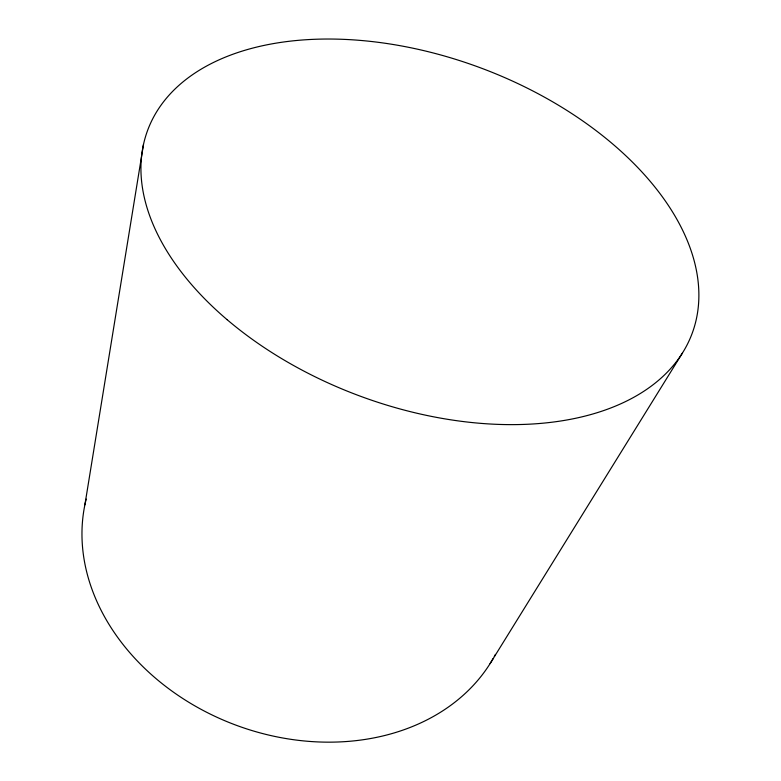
<?xml version="1.0" encoding="UTF-8"?>
<svg xmlns="http://www.w3.org/2000/svg" width="781" height="781" viewBox="0 0 781 781"><rect width="100%" height="100%" fill="white"/><g stroke="black" fill="none" stroke-linecap="round" stroke-linejoin="round"><path stroke-width="1.17" d="M84.895 504.799L143.489 144.485M490.107 663.586L682.291 353.266M495.427 654.4A219.891 175.178 20.5 0 1 494.305 656.47M493.153 658.52A219.891 175.178 20.5 0 1 231.498 723.45A219.891 175.178 20.5 0 1 86.193 499.079M227.115 319.673A290.571 174.827 20.5 0 0 690.921 336.543A290.571 174.827 20.5 0 0 341.688 39.275A290.571 174.827 20.5 0 0 227.115 319.673"/></g></svg>
